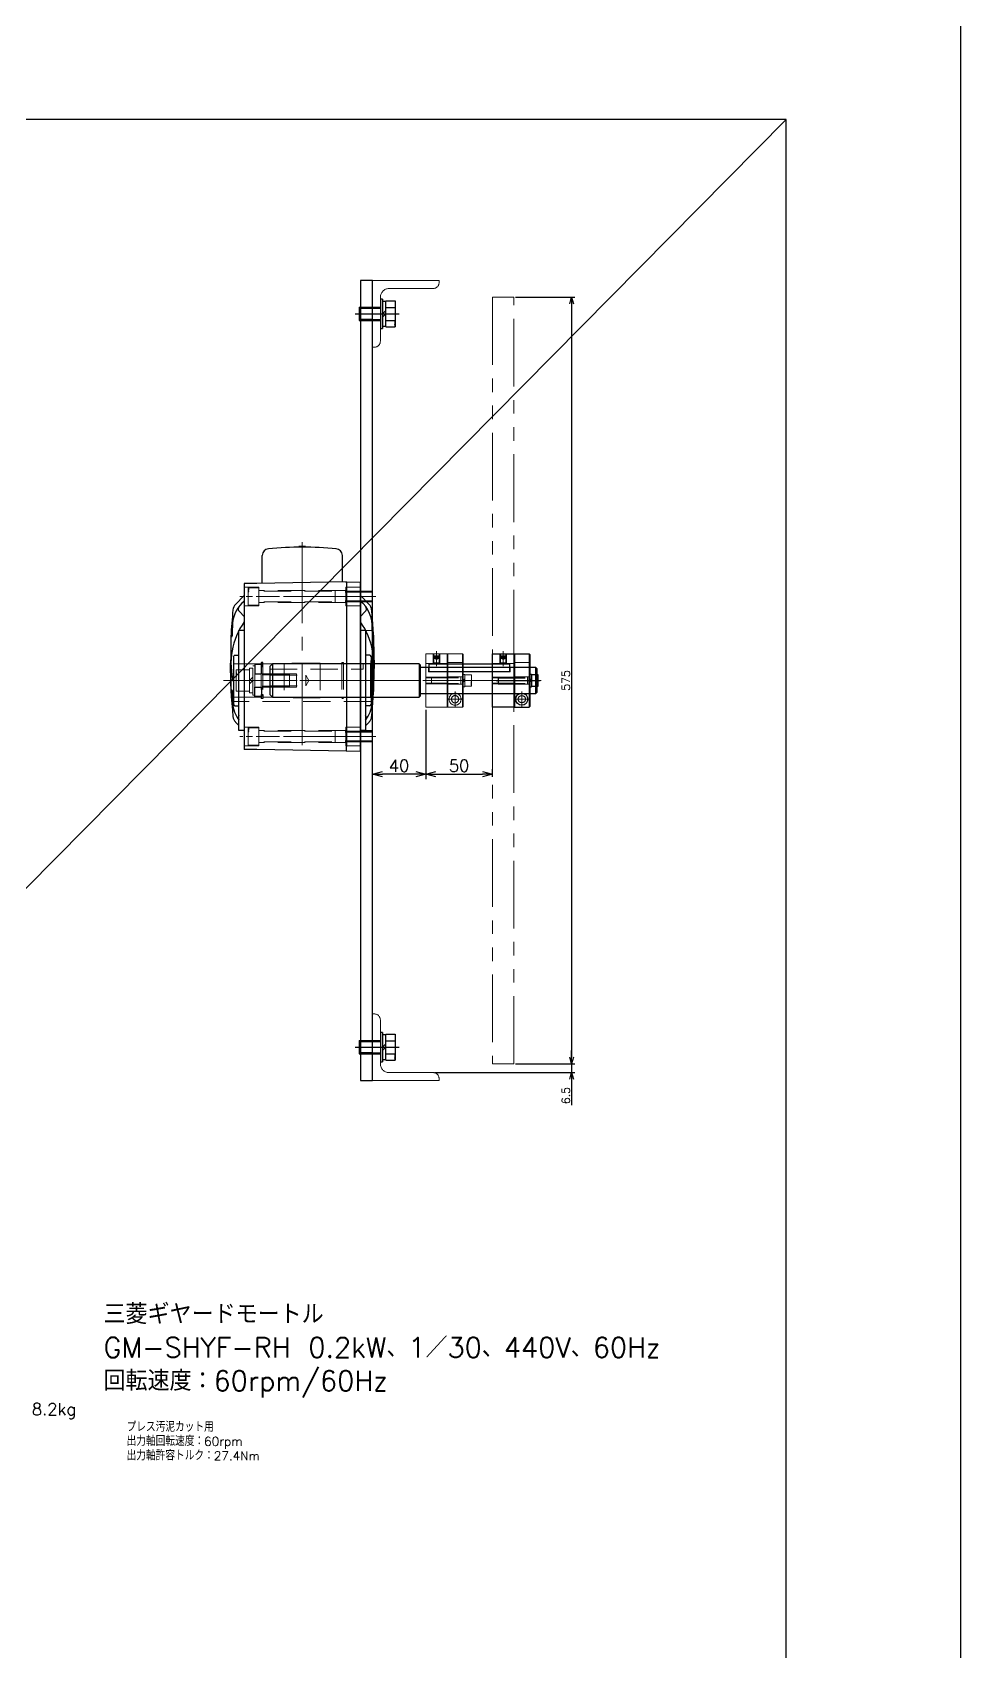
# Model space of a CAD drawing. Header units: millimetres. Extents: x 0 to 49006, y -7876 to 6995.
# Drawn here: x 24171 to 24867, y -3590 to -2376 of the extents above; entities that cross this region are included whole.
import ezdxf

# ---------------------------------------------------------------- set-up
doc = ezdxf.new("R2010")
doc.units = ezdxf.units.MM
doc.header["$LTSCALE"] = 3.2
doc.header["$PDMODE"] = 99
doc.header["$PDSIZE"] = 1
for name, pattern in [('CENTER2', [28.575, 19.05, -3.175, 3.175, -3.175]), ('HIDDEN', [9.525, 6.35, -3.175]), ('PHANTOM2', [31.75, 15.875, -3.175, 3.175, -3.175, 3.175, -3.175])]:
    doc.linetypes.add(name, pattern=pattern)
for name, color, linetype, lineweight in [('04_HIDDEN', 2, 'HIDDEN', 13), ('05_CENTER', 4, 'CENTER2', 13), ('06_PHANTOM', 2, 'PHANTOM2', 13), ('07_TEXT', 3, 'Continuous', 13), ('08_DIM', 3, 'Continuous', 13)]:
    doc.layers.add(name, color=color, linetype=linetype, lineweight=lineweight)
doc.layers.add('10_DRAFT', color=8, linetype='Continuous', lineweight=0, plot=False)
doc.styles.add('KSS_TXT', font='txt.shx', dxfattribs={"bigfont": 'extfont2.shx'})
doc.styles.add('KSS_TXT_L', font='txt.shx', dxfattribs={"height": 36, "bigfont": 'extfont2.shx'})
doc.dimstyles.new('KSS_DIM', dxfattribs={"dimscale": 12, "dimtxt": 3, "dimasz": 2.5, "dimexe": 1.25, "dimexo": 0.625, "dimtad": 1, "dimdsep": 46, "dimtxsty": 'KSS_TXT', "dimblk": 'OPEN30', "dimcen": 0, "dimazin": 2, "dimtfac": 0.75, "dimtmove": 0, "dimatfit": 3, "dimldrblk": 'OPEN30', "dimfxl": 1.25, "dimtolj": 1, "dimarcsym": 0})

# ---------------------------------------------------------------- blocks, each defined once
blk = doc.blocks.new('GM-SHYF-RH 0.2kW、1／30、200V、60Hzc_1_1')
at = {"color": 0}
for p, q in [((18.5, 53), (8, 52.8)), ((8, 52.8), (8, -73.8)), ((18.5, 53), (18.5, 48.5)), ((18.5, 53), (85.5, 51.8)), ((18.5, -64.9), (18.5, 49.5)), ((85.5, 51.8), (95, 51.8)), ((95, -59.3), (95, 51.8)), ((4, 37.5), (4, -37.5)), ((4, 37.5), (8, 37.5)), ((95, 37.5), (99, 37.5)), ((99, 37.5), (99, -37.5)), ((4, 33.7), (1.4, 31.1)), ((99, 33.7), (101.6, 31.1)), ((0, -18), (0, 18)), ((1, 19), (4, 19)), ((102, 19), (99, 19)), ((103, -18), (103, 18)), ((-2, 6.5), (-2, -32.5)), ((105, -32.5), (105, 7)), ((1, -19), (4, -19)), ((102, -19), (99, -19)), ((4, -37.5), (8, -37.5)), ((8, -48), (4.3, -51.7)), ((95, -37.5), (99, -37.5)), ((95, -48), (98.7, -51.7)), ((8, -63.7), (1.4, -57.1)), ((95, -63.7), (101.6, -57.1)), ((95, -72.8), (95, -59.3)), ((18.5, -74), (18.5, -64.9)), ((18.5, -74), (18.5, -69.5)), ((18.5, -74), (85.5, -72.8)), ((85.5, -72.8), (95, -72.8)), ((19.2, -74), (8, -73.8)), ((21.5, -74), (21.5, -93.9)), ((81.5, -72.9), (81.5, -93.9)), ((49, -100), (49, -100.5)), ((49, -100.5), (54, -100.5)), ((54, -100), (54, -100.5))]:
    blk.add_line(p, q, dxfattribs=at)
for centre, radius, start, end in [((398.1, -13), 400.6, 174.2563, 180), ((24, 14.5), 25, 143.1301, 174.2698), ((6.1, 26.4), 6.6, 135, 174.2563), ((6.5, 27.8), 3, 145.3407, 214.6593), ((96.5, 27.8), 3, 325.3407, 34.6593), ((79, 14.5), 25, 5.7302, 36.8699), ((96.9, 26.4), 6.6, 5.7437, 45), ((-295.1, -13), 400.6, 0, 5.7437), ((399, 7), 400, 178.568, 179.9285), ((1, 18), 1, 90, 180), ((102, 18), 1, 0, 90), ((-296, 7), 400, 0.053, 1.432), ((-1.5, 6.5), 0.5, 90, 180), ((51.5, -13), 53.5, 164.2841, 215.6016), ((-1.5, 7.5), 0.5, 270, 0), ((51.5, -13), 53.5, 324.3984, 15.7159), ((104.5, 7.5), 0.5, 180, 270), ((104.5, 6.5), 0.5, 0, 90), ((398.1, -13), 400.6, 179.0703, 180), ((398.1, 0), 400.6, 180.9297, 182.8629), ((-295.1, 0), 400.6, 357.1371, 359.0703), ((398.1, -13), 400.6, 180, 185.7437), ((1, -18), 1, 180, 270), ((102, -18), 1, 270, 0), ((-1.5, -32.5), 0.5, 180, 270), ((-1.5, -33.5), 0.5, 0, 90), ((399, -33), 400, 180.0715, 180.8595), ((-295.1, -13), 400.6, 354.2563, 357.1371), ((-296, -33), 400, 358.568, 359.9285), ((104.5, -33.5), 0.5, 90, 180), ((104.5, -32.5), 0.5, 270, 0), ((24, -40.5), 25, 176.5614, 230.2082), ((79, -40.5), 25, 309.7918, 354.2698), ((6.1, -52.4), 6.6, 185.7437, 225), ((6.5, -53.8), 3, 135, 217.1625), ((8.4, -56), 3, 224.8696, 262.1781), ((94.6, -56), 3, 277.8219, 315.1304), ((96.5, -53.8), 3, 322.8375, 45), ((96.9, -52.4), 6.6, 315, 354.2563), ((26.5, -93.9), 5, 180, 265.1386), ((76.5, -93.9), 5, 274.8614, 0), ((51.5, 200), 300, 265.1386, 274.8614)]:
    blk.add_arc(centre, radius, start, end, dxfattribs=at)
at = {"layer": '04_HIDDEN', "color": 0}
for p, q in [((8, 49), (19, 49)), ((19, 35), (19, 49)), ((84, 35), (84, 49)), ((95, 49), (84, 49)), ((19, 46.5), (84, 46.5)), ((19, 37.5), (84, 37.5)), ((8, 35), (19, 35)), ((95, 35), (84, 35)), ((0, 15.8), (103, 15.8)), ((0, 12.5), (20.6, 12.5)), ((20.6, 13.5), (22, 13.5)), ((20.6, -13.5), (20.6, 13.5)), ((22, -13.5), (22, 13.5)), ((22, 12.5), (38, 12.5)), ((38, -13), (38, 13)), ((38, 13), (65, 13)), ((65, -13), (65, 13)), ((65, 12.5), (81, 12.5)), ((81, 13.5), (82.4, 13.5)), ((81, -13.5), (81, 13.5)), ((82.4, -13.5), (82.4, 13.5)), ((82.4, 12.5), (103, 12.5)), ((0, -12.5), (20.6, -12.5)), ((20.6, -13.5), (22, -13.5)), ((22, -12.5), (38, -12.5)), ((38, -13), (65, -13)), ((65, -12.5), (81, -12.5)), ((81, -13.5), (82.4, -13.5)), ((82.4, -12.5), (103, -12.5)), ((8, -56), (19, -56)), ((19, -70), (19, -56)), ((19, -58.5), (84, -58.5)), ((95, -56), (84, -56)), ((84, -70), (84, -56)), ((8, -70), (19, -70)), ((19, -67.5), (84, -67.5)), ((95, -70), (84, -70))]:
    blk.add_line(p, q, dxfattribs=at)
at = {"layer": '05_CENTER', "color": 0}
for p, q in [((51.5, -103.9), (51.5, 55.9)), ((4.7, 42), (98.3, 42)), ((-7.6, 0), (110.6, 0)), ((4.7, -63), (98.3, -63))]:
    blk.add_line(p, q, dxfattribs=at)
at = {"layer": '10_DRAFT'}
blk.add_line((59.4, -13), (43.9, -13), dxfattribs=at)
blk = doc.blocks.new('A$C05FE0EC2_2_1_1')
at = {"color": 0, "linetype": 'CENTER2'}
blk.add_line((0, -19), (0, 14), dxfattribs=at)
at = {"color": 0}
for p, q in [((-11, 1.5), (11, 1.5)), ((-11, 1.5), (-11, 0)), ((-11, 0), (11, 0)), ((-9.8, 11), (9.8, 11)), ((-9.8, 4), (-9.8, 11)), ((9.8, 4), (-9.8, 4)), ((-9.3, 4), (-9.3, 1.5)), ((-4.9, 4), (-4.9, 11)), ((0, 1.5), (-2.5, 4)), ((0, 4), (2.5, 1.5)), ((4.9, 4), (4.9, 11)), ((9.2, 1.5), (9.2, 4)), ((9.8, 4), (9.8, 11)), ((11, 0), (11, 1.5))]:
    blk.add_line(p, q, dxfattribs=at)
at = {"color": 0, "linetype": 'HIDDEN'}
for p, q in [((-5, -16), (-5, 0)), ((-4.2, -16), (-4.2, 0)), ((4.2, -16), (4.2, 0)), ((5, -16), (5, 0)), ((-5, -16), (5, -16))]:
    blk.add_line(p, q, dxfattribs=at)
at = {"layer": '10_DRAFT', "style": 'KSS_TXT_L'}
blk.add_text('BT-M10x20L,SW,PW', height=0.3, dxfattribs=at).set_placement((5.2, 10.7))
blk = doc.blocks.new('A$C6AFA1BC6_1_1')
at = {"color": 0}
for p, q in [((6.5, 8), (-6.5, 8)), ((-6.5, 8), (-6.5, 0)), ((6.5, 0), (-6.5, 0)), ((6.5, 0), (6.5, 8))]:
    blk.add_line(p, q, dxfattribs=at)
at = {"color": 0, "linetype": 'HIDDEN'}
for p, q in [((-4, -85), (-4, 0)), ((4, -85), (4, 0)), ((-4, -57), (4, -57)), ((-3.3, -85), (-3.3, -57)), ((3.3, -85), (3.3, -57)), ((-4, -85), (4, -85))]:
    blk.add_line(p, q, dxfattribs=at)
at = {"color": 0, "linetype": 'CENTER2'}
blk.add_line((0, -86.5), (0, 9.5), dxfattribs=at)
at = {"layer": '10_DRAFT', "style": 'KSS_TXT_L'}
blk.add_text('CS-M8x85L', height=0.3, dxfattribs=at).set_placement((3.6, 7.7))
blk = doc.blocks.new('RTWS25b_1_1')
at = {"color": 0}
for points in [[(0, 13.5), (-1.2, 13.5), (-1.2, 10.5), (0, 10.5)], [(0, -13.5), (-1.2, -13.5), (-1.2, -10.5), (0, -10.5)]]:
    blk.add_lwpolyline(points, close=True, dxfattribs=at)
at = {"layer": '10_DRAFT'}
blk.add_line((0, 0), (-1.2, 0), dxfattribs=at)
blk = doc.blocks.new('A$C606D4CA3_1_1')
at = {"color": 0}
for p, q in [((8, 14), (-8, 14)), ((-8, 14), (-8, 4)), ((8, 4), (8, 14)), ((-11, 1.5), (11, 1.5)), ((-11, 1.5), (-11, 0)), ((-11, 0), (11, 0)), ((-9.2, 4), (-9.2, 1.5)), ((-9.2, 4), (9.2, 4)), ((0, 1.5), (-2.5, 4)), ((0, 4), (2.5, 1.5)), ((9.2, 1.5), (9.2, 4)), ((11, 0), (11, 1.5))]:
    blk.add_line(p, q, dxfattribs=at)
at = {"color": 0, "linetype": 'CENTER2'}
blk.add_line((0, -27.5), (0, 15.5), dxfattribs=at)
at = {"color": 0, "linetype": 'HIDDEN'}
for p, q in [((-5, -26), (-5, 0)), ((-4.2, -26), (-4.2, 0)), ((4.2, -26), (4.2, 0)), ((5, -26), (5, 0)), ((-5, -26), (5, -26))]:
    blk.add_line(p, q, dxfattribs=at)
at = {"layer": '10_DRAFT', "style": 'KSS_TXT_L'}
blk.add_text('CS-M10x30L,SW,PW', height=0.3, dxfattribs=at).set_placement((3.1, 13.7))
blk = doc.blocks.new('FWSSS-D24-V10.0-T8.0a_1_1')
at = {"color": 0}
for points in [[(0, 12), (-5, 12), (-5, 5), (0, 5)], [(0, -12), (-5, -12), (-5, -5), (0, -5)]]:
    blk.add_lwpolyline(points, close=True, dxfattribs=at)
at = {"layer": '10_DRAFT'}
blk.add_line((-5, 0), (0, 0), dxfattribs=at)
blk = doc.blocks.new('A$C29BA2C56_1_1')
at = {"color": 0}
blk.add_lwpolyline([(-9, -25), (0, -25), (0, 575), (-9, 575)], close=True, dxfattribs=at)
at = {"layer": '04_HIDDEN'}
for p, q in [((-9, 555), (0, 555)), ((-9, 554), (0, 554)), ((-9, 546), (0, 546)), ((-9, 545), (0, 545)), ((-9, 5), (0, 5)), ((-9, 4), (0, 4)), ((-9, -4), (0, -4)), ((-9, -5), (0, -5))]:
    blk.add_line(p, q, dxfattribs=at)
at = {"layer": '04_HIDDEN', "color": 8}
for p, q in [((-9, 342), (0, 342)), ((-9, 341.3), (0, 341.3)), ((-9, 334.8), (0, 334.8)), ((-9, 334), (0, 334)), ((-9, 237), (0, 237)), ((-9, 236.3), (0, 236.3)), ((-9, 229.8), (0, 229.8)), ((-9, 229), (0, 229))]:
    blk.add_line(p, q, dxfattribs=at)
at = {"layer": '04_HIDDEN', "color": 9}
for p, q in [((0, 312.5), (-9, 312.5)), ((0, 237.5), (-9, 237.5))]:
    blk.add_line(p, q, dxfattribs=at)
at = {"layer": '05_CENTER'}
for p, q in [((-12.4, 550), (3.4, 550)), ((-12.4, 0), (3.4, 0))]:
    blk.add_line(p, q, dxfattribs=at)
at = {"layer": '05_CENTER', "color": 8}
for p, q in [((-11.7, 338), (2.7, 338)), ((-11.7, 233), (2.7, 233))]:
    blk.add_line(p, q, dxfattribs=at)
at = {"layer": '10_DRAFT'}
blk.add_line((0, 275), (-9, 275), dxfattribs=at)
blk = doc.blocks.new('A$C685D21B0_1_1')
at = {"color": 0}
for p, q in [((2, -12.5), (2, 12.5)), ((75.6, 12.5), (75.6, -12.5)), ((77, 12.5), (77, -12.5)), ((112, -12.5), (112, 12.5)), ((75.6, 11.9), (77, 11.9)), ((199, 10), (113, 10)), ((200, 9), (199, 10)), ((199, -10), (199, 10)), ((200, -9), (200, 9)), ((75.6, -12), (77, -12)), ((113, -10), (199, -10)), ((199, -10), (200, -9))]:
    blk.add_line(p, q, dxfattribs=at)
for points in [[(75.6, -12.5), (2, -12.5), (0, -10.5), (0, 10.5), (2, 12.5), (75.6, 12.5)], [(77, 12.5), (112, 12.5), (113, 11.5), (113, -11.5), (112, -12.5), (77, -12.5)]]:
    blk.add_lwpolyline(points, dxfattribs=at)
at = {"layer": '04_HIDDEN'}
for p, q in [((0, 5), (20, 5)), ((0, 4), (27, 4)), ((20, 5), (20, -5)), ((27, 4), (27, -4)), ((29.3, 0), (27, 4)), ((0, -4), (27, -4)), ((0, -5), (20, -5)), ((0, -8.5), (70, -8.5)), ((27, -4), (29.3, 0)), ((70, -8.5), (70, -12.5)), ((180, -6.5), (119, -6.5)), ((119, -6.5), (119, -10)), ((180, -6.5), (180, -10))]:
    blk.add_line(p, q, dxfattribs=at)
at = {"layer": '05_CENTER'}
blk.add_line((203.4, 0), (-5, 0), dxfattribs=at)
blk = doc.blocks.new('STWS25a_1_1')
at = {"color": 0}
for points in [[(0, 11.9), (-1.2, 11.9), (-1.2, 15), (0, 15)], [(0, -11.9), (-1.2, -11.9), (-1.2, -15), (0, -15)]]:
    blk.add_lwpolyline(points, close=True, dxfattribs=at)
at = {"layer": '10_DRAFT'}
blk.add_line((-1.2, 0), (0, 0), dxfattribs=at)
blk = doc.blocks.new('KESS6-60b_1_1')
at = {"color": 0}
blk.add_lwpolyline([(0, 6), (60, 6), (60, 0), (0, 0)], close=True, dxfattribs=at)
blk = doc.blocks.new('SCSM 20-12b_1_1')
at = {"color": 0}
for p, q in [((0, 19.5), (0.5, 20)), ((0, 19.5), (0, -19.5)), ((0.5, 20), (0.5, -20)), ((0.5, 20), (11.5, 20)), ((11.5, 20), (11.5, -20)), ((11.5, 20), (12, 19.5)), ((12, 19.5), (12, -19.5)), ((0.5, -20), (0, -19.5)), ((0.5, -20), (11.5, -20)), ((11.5, -20), (12, -19.5))]:
    blk.add_line(p, q, dxfattribs=at)
for radius in [4.5, 2.75]:
    blk.add_circle((6, -14), radius, dxfattribs=at)
at = {"layer": '04_HIDDEN', "color": 0}
for p, q in [((0, 13.5), (12, 13.5)), ((0.5, 10), (0, 10.5)), ((0, 2.8), (12, 2.8)), ((0.5, 10), (11.5, 10)), ((12, 10.5), (11.5, 10)), ((0, -2.8), (12, -2.8)), ((0, -10.5), (0.5, -10)), ((0.5, -10), (11.5, -10)), ((11.5, -10), (12, -10.5)), ((11.6, -10.1), (11.6, -10.1)), ((11.8, -10.2), (11.8, -10.2))]:
    blk.add_line(p, q, dxfattribs=at)
at = {"layer": '05_CENTER', "color": 0}
for p, q in [((6, -8.2), (6, -19.8)), ((0.2, -14), (11.8, -14))]:
    blk.add_line(p, q, dxfattribs=at)
at = {"layer": '10_DRAFT'}
blk.add_line((0, 0), (12, 0), dxfattribs=at)
blk = doc.blocks.new('A$C0D3A3B7B_1_1')
at = {"color": 0}
blk.add_lwpolyline([(0, 20), (16, 20), (16, -20), (0, -20)], close=True, dxfattribs=at)
at = {"layer": '04_HIDDEN'}
for p, q in [((16, 12.8), (0, 12.8)), ((5.5, 20), (5.5, 12.8)), ((6, 20), (6, 12.8)), ((10, 20), (10, 12.8)), ((10.5, 20), (10.5, 12.8)), ((16, 10), (0, 10)), ((16, 2.5), (0, 2.5)), ((16, 2), (0, 2)), ((16, -2), (0, -2)), ((16, -2.5), (0, -2.5)), ((16, -10), (0, -10))]:
    blk.add_line(p, q, dxfattribs=at)
at = {"layer": '05_CENTER'}
for p, q in [((8, 10.8), (8, 22.1)), ((18.1, 0), (-2.1, 0))]:
    blk.add_line(p, q, dxfattribs=at)
at = {"layer": '10_DRAFT'}
blk.add_line((16, 0), (0, 0), dxfattribs=at)
blk = doc.blocks.new('A$C121A4B89_1_1')
at = {"color": 0}
for p, q in [((-4.6, 1.3), (-4.6, 0)), ((-4.6, 1.3), (4.6, 1.3)), ((-4.6, 0), (4.6, 0)), ((4.2, 6.3), (-4.2, 6.3)), ((-4.2, 6.3), (-4.2, 1.3)), ((0, 0), (-1.3, 1.3)), ((0, 1.3), (1.3, 0)), ((4.2, 1.3), (4.2, 6.3)), ((4.6, 0), (4.6, 1.3))]:
    blk.add_line(p, q, dxfattribs=at)
at = {"color": 0, "linetype": 'HIDDEN'}
for p, q in [((-2.5, -23.7), (-2.5, 0)), ((2.5, -23.7), (2.5, 0)), ((-2.5, -1.7), (2.5, -1.7)), ((-2.1, -23.7), (-2.1, -1.7)), ((2.1, -23.7), (2.1, -1.7)), ((-2.5, -23.7), (2.5, -23.7))]:
    blk.add_line(p, q, dxfattribs=at)
at = {"color": 0, "linetype": 'CENTER2'}
blk.add_line((0, -25.2), (0, 7.8), dxfattribs=at)
at = {"layer": '10_DRAFT', "style": 'KSS_TXT_L'}
blk.add_text('CS-M5x25L,SW', height=0.3, dxfattribs=at).set_placement((0.6, 6))
blk = doc.blocks.new('MSSF5-6b_1_1')
at = {"color": 0, "linetype": 'CENTER2'}
blk.add_line((-7, 0), (1.2, 0), dxfattribs=at)
at = {"color": 0}
for p, q in [((-6, 2.1), (-5.6, 2.5)), ((-6, 2.1), (-0.3, 2.1)), ((-6, 2.1), (-6, -2.1)), ((-5.6, 2.5), (-0.7, 2.5)), ((-5.6, -2.5), (-5.6, 2.5)), ((-0.7, 2.5), (0, 1.8)), ((-0.7, -2.5), (-0.7, 2.5)), ((0, 1.8), (0, -1.8)), ((-6, -2.1), (-0.3, -2.1)), ((-6, -2.1), (-5.6, -2.5)), ((-5.6, -2.5), (-0.7, -2.5)), ((-3.7, -2.1), (-3.7, -2.1)), ((-1.4, -2.1), (-1.4, -2.1)), ((-0.7, -2.5), (0, -1.8))]:
    blk.add_line(p, q, dxfattribs=at)
at = {"color": 0, "linetype": 'HIDDEN'}
for p, q in [((-6, 1.4), (-4, 1.4)), ((-6, 0.7), (-4, 0.7)), ((-4, 1.4), (-3.2, 0)), ((-4, 1.4), (-4, -1.4)), ((-4, -1.4), (-3.2, 0)), ((-6, -0.7), (-4, -0.7)), ((-6, -1.4), (-4, -1.4))]:
    blk.add_line(p, q, dxfattribs=at)
blk = doc.blocks.new('A$C393861A3_1_1')
for name, p, rotation in [('A$C0D3A3B7B_1_1', (0, 0), 270), ('A$C121A4B89_1_1', (0, -28), 180)]:
    blk.add_blockref(name, p, dxfattribs=dict(rotation=rotation))
at = {"color": 4, "rotation": 270}
blk.add_blockref('SCSM 20-12b_1_1', (0, -16), dxfattribs=at)
at = {"layer": '04_HIDDEN', "color": 4, "xscale": -1}
blk.add_blockref('MSSF5-6b_1_1', (12.5, -8), dxfattribs=at)
blk = doc.blocks.new('A$C05D17ACF_1_1')
at = {"xscale": -1, "rotation": 90}
blk.add_blockref('A$C685D21B0_1_1', (0, 75.8), dxfattribs=at)
at = {"color": 4, "xscale": -1, "rotation": 90}
blk.add_blockref('STWS25a_1_1', (0, -1.2), dxfattribs=at)
at = {"color": 4, "rotation": 270}
blk.add_blockref('KESS6-60b_1_1', (6.5, -43.7), dxfattribs=at)
blk.add_blockref('A$C393861A3_1_1', (0, -91))
at = {"layer": '06_PHANTOM'}
blk.add_blockref('A$C393861A3_1_1', (0, -41), dxfattribs=at)
blk = doc.blocks.new('A$C113D3F91_1_1')
at = {"color": 0}
for p, q in [((1.5, 50), (0, 50)), ((0, 0), (0, 50)), ((6, 12.5), (6, 45.5)), ((0, 0), (50, 0)), ((45.5, 6), (12.5, 6)), ((50, 1.5), (50, 0))]:
    blk.add_line(p, q, dxfattribs=at)
for centre, radius, start, end in [((1.5, 45.5), 4.5, 0, 90), ((12.5, 12.5), 6.5, 180, 270), ((45.5, 1.5), 4.5, 0, 90)]:
    blk.add_arc(centre, radius, start, end, dxfattribs=at)
blk = doc.blocks.new('_Open30')
at = {"color": 0, "linetype": 'ByBlock', "lineweight": -2}
for p, q in [((-1, 0.27), (0, 0)), ((0, 0), (-1, -0.27)), ((0, 0), (-1, 0))]:
    blk.add_line(p, q, dxfattribs=at)
blk = doc.blocks.new('*D1088')
at = {"layer": '08_DIM', "color": 0, "lineweight": -2, "transparency": 16777216}
for p, q in [((24465.6, -2883.9), (24465.6, -2936.1)), ((24425.6, -2934.2), (24425.6, -2928.6)), ((24458.1, -2932.3), (24433.1, -2932.3))]:
    blk.add_line(p, q, dxfattribs=at)
at = {"layer": 'Defpoints', "color": 0, "transparency": 16777216}
for p in [(24465.6, -2882), (24425.6, -2932.3), (24425.6, -2936.1)]:
    blk.add_point(p, dxfattribs=at)
at = {"layer": '08_DIM', "color": 0, "lineweight": -2, "transparency": 16777216, "xscale": 7.5, "yscale": 7.5, "zscale": 7.5, "rotation": 180}
blk.add_blockref('_Open30', (24425.6, -2932.3), dxfattribs=at)
at = {"layer": '08_DIM', "color": 0, "lineweight": -2, "transparency": 16777216, "xscale": 7.5, "yscale": 7.5, "zscale": 7.5}
blk.add_blockref('_Open30', (24465.6, -2932.3), dxfattribs=at)
at = {"layer": '08_DIM', "color": 0, "transparency": 16777216, "insert": (24445.6, -2925.9), "char_height": 9, "attachment_point": 5, "style": 'KSS_TXT'}
blk.add_mtext('\\A1;40', dxfattribs=at)
blk = doc.blocks.new('*D1089')
at = {"layer": '08_DIM', "color": 0, "lineweight": -2, "transparency": 16777216}
for p, q in [((24465.6, -2883.9), (24465.6, -2936.1)), ((24473.1, -2932.3), (24508.1, -2932.3)), ((24515.6, -2934.2), (24515.6, -2928.6))]:
    blk.add_line(p, q, dxfattribs=at)
at = {"layer": 'Defpoints', "color": 0, "transparency": 16777216}
for p in [(24465.6, -2882), (24515.6, -2932.3), (24515.6, -2936.1)]:
    blk.add_point(p, dxfattribs=at)
at = {"layer": '08_DIM', "color": 0, "lineweight": -2, "transparency": 16777216, "xscale": 7.5, "yscale": 7.5, "zscale": 7.5, "rotation": 180}
blk.add_blockref('_Open30', (24465.6, -2932.3), dxfattribs=at)
at = {"layer": '08_DIM', "color": 0, "lineweight": -2, "transparency": 16777216, "xscale": 7.5, "yscale": 7.5, "zscale": 7.5}
blk.add_blockref('_Open30', (24515.6, -2932.3), dxfattribs=at)
at = {"layer": '08_DIM', "color": 0, "transparency": 16777216, "insert": (24490.6, -2925.9), "char_height": 9, "attachment_point": 5, "style": 'KSS_TXT'}
blk.add_mtext('\\A1;50', dxfattribs=at)
blk = doc.blocks.new('*D1173')
at = {"layer": '08_DIM', "color": 0, "lineweight": -2, "transparency": 16777216}
for p, q in [((24532.8, -2574.5), (24577.4, -2574.5)), ((24574.9, -2579.5), (24574.9, -3144.5)), ((24532.8, -3149.5), (24577.4, -3149.5))]:
    blk.add_line(p, q, dxfattribs=at)
at = {"layer": 'Defpoints', "color": 0, "transparency": 16777216}
for p in [(24531.6, -2574.5), (24531.6, -3149.5), (24574.9, -3149.5)]:
    blk.add_point(p, dxfattribs=at)
at = {"layer": '08_DIM', "color": 0, "lineweight": -2, "transparency": 16777216, "xscale": 5, "yscale": 5, "zscale": 5}
for p, rotation in [((24574.9, -2574.5), 90), ((24574.9, -3149.5), 270)]:
    blk.add_blockref('_Open30', p, dxfattribs=dict(at, rotation=rotation))
at = {"layer": '08_DIM', "color": 0, "transparency": 16777216, "insert": (24570.6, -2862), "char_height": 6, "attachment_point": 5, "rotation": 90, "style": 'KSS_TXT'}
blk.add_mtext('\\A1;575', dxfattribs=at)
blk = doc.blocks.new('*D1174')
at = {"layer": '08_DIM', "color": 0, "lineweight": -2, "transparency": 16777216}
for p, q in [((24574.9, -3144.5), (24574.9, -3139.5)), ((24472.3, -3156), (24577.4, -3156)), ((24532.8, -3149.5), (24577.4, -3149.5)), ((24574.9, -3149.5), (24574.9, -3156)), ((24574.9, -3161), (24574.9, -3180.6))]:
    blk.add_line(p, q, dxfattribs=at)
at = {"layer": 'Defpoints', "color": 0, "transparency": 16777216}
for p in [(24471.1, -3156), (24531.6, -3149.5), (24574.9, -3156)]:
    blk.add_point(p, dxfattribs=at)
at = {"layer": '08_DIM', "color": 0, "lineweight": -2, "transparency": 16777216, "xscale": 5, "yscale": 5, "zscale": 5}
for p, rotation in [((24574.9, -3149.5), 270), ((24574.9, -3156), 90)]:
    blk.add_blockref('_Open30', p, dxfattribs=dict(at, rotation=rotation))
at = {"layer": '08_DIM', "color": 0, "transparency": 16777216, "insert": (24570.6, -3173.3), "char_height": 6, "attachment_point": 5, "rotation": 90, "style": 'KSS_TXT'}
blk.add_mtext('\\A1;6.5', dxfattribs=at)

msp = doc.modelspace()

# ---------------------------------------------------------------- linework, layer by layer
at = {"color": 3}
msp.add_line((24735.701, -2441.328), (23468.325, -3723.667), dxfattribs=at)
msp.add_lwpolyline([(23239.66, -647.154), (24866.518, -647.154), (24866.518, -3835.438), (23239.66, -3835.438)], close=True, dxfattribs=at)
msp.add_lwpolyline([(23468.325, -3723.667), (24735.701, -3723.667), (24735.701, -2441.328), (23468.325, -2441.328)], close=True)
at = {"layer": '06_PHANTOM'}
msp.add_lwpolyline([(24515.582, -3149.546), (24531.582, -3149.546), (24531.582, -2574.546), (24515.582, -2574.546)], close=True, dxfattribs=at)

# ---------------------------------------------------------------- block references
msp.add_blockref('A$C29BA2C56_1_1', (24425.582, -3137.046))
for name, p, rotation in [('A$C05FE0EC2_2_1_1', (24431.582, -2587.046), 270), ('A$C05D17ACF_1_1', (24424.582, -2862.046), 90), ('A$C05FE0EC2_2_1_1', (24431.582, -3137.046), 270)]:
    msp.add_blockref(name, p, dxfattribs=dict(rotation=rotation))
at = {"color": 4, "rotation": 180}
msp.add_blockref('GM-SHYF-RH 0.2kW、1／30、200V、60Hzc_1_1', (24424.582, -2862.046), dxfattribs=at)
at = {"color": 4}
for name, p in [('FWSSS-D24-V10.0-T8.0a_1_1', (24342.382, -2862.046)), ('RTWS25b_1_1', (24343.582, -2862.046))]:
    msp.add_blockref(name, p, dxfattribs=at)
at = {"layer": '04_HIDDEN', "rotation": 90}
for name, p in [('A$C6AFA1BC6_1_1', (24340.582, -2799.046)), ('A$C606D4CA3_1_1', (24337.382, -2862.046)), ('A$C6AFA1BC6_1_1', (24340.582, -2904.046))]:
    msp.add_blockref(name, p, dxfattribs=at)
at = {"layer": '06_PHANTOM', "xscale": -1, "rotation": 180}
msp.add_blockref('A$C113D3F91_1_1', (24425.582, -2562.046), dxfattribs=at)
at = {"layer": '06_PHANTOM'}
msp.add_blockref('A$C113D3F91_1_1', (24425.582, -3162.046), dxfattribs=at)

# ---------------------------------------------------------------- texts
at = {"color": 1, "style": 'KSS_TXT'}
msp.add_text('8.2kg', height=9, dxfattribs=at).set_placement((24170.32, -3412.989))
at = {"style": 'KSS_TXT'}
for s, p in [('プレス汚泥カット用', (24241.37, -3425.332)), ('出力軸回転速度：60rpm', (24241.37, -3435.932)), ('出力軸許容トルク：27.4Nm', (24241.37, -3446.77))]:
    msp.add_text(s, height=6.6, dxfattribs=at).set_placement(p)
at = {"layer": '07_TEXT', "insert": (24224.079, -3329.655), "char_height": 15, "width": 500.63154, "attachment_point": 1, "style": 'KSS_TXT'}
msp.add_mtext('三菱ギヤードモートル\\PGM-SHYF-RH 0.2kW、1／30、440V、60Hz\\P回転速度：60rpm/60Hz', dxfattribs=at)

# ---------------------------------------------------------------- dimensions: what is measured, and where the dimension line sits
at = {"layer": '08_DIM', "color": 1}
for base, p1, p2, picture, middle in [((24574.868, -3149.546), (24531.582, -2574.546), (24531.582, -3149.546), '*D1173', (24570.609, -2862.046)), ((24574.868, -3156.046), (24531.582, -3149.546), (24471.082, -3156.046), '*D1174', (24570.614, -3173.317))]:
    dim = msp.add_linear_dim(base=base, p1=p1, p2=p2, angle=90, dimstyle='KSS_DIM', override={"dimscale": 2}, dxfattribs=at)
    dim.commit()
    dim.dimension.update_dxf_attribs({"geometry": picture, "text_midpoint": middle})
for base, p2, picture, middle in [((24425.582, -2932.311), (24425.582, -2936.061), '*D1088', (24445.582, -2925.936)), ((24515.582, -2932.311), (24515.582, -2936.061), '*D1089', (24490.582, -2925.93))]:
    dim = msp.add_linear_dim(base=base, p1=(24465.582, -2882.046), p2=p2, dimstyle='KSS_DIM', override={"dimscale": 3}, dxfattribs=at)
    dim.commit()
    dim.dimension.update_dxf_attribs({"geometry": picture, "text_midpoint": middle})

doc.saveas('drawing.dxf')
